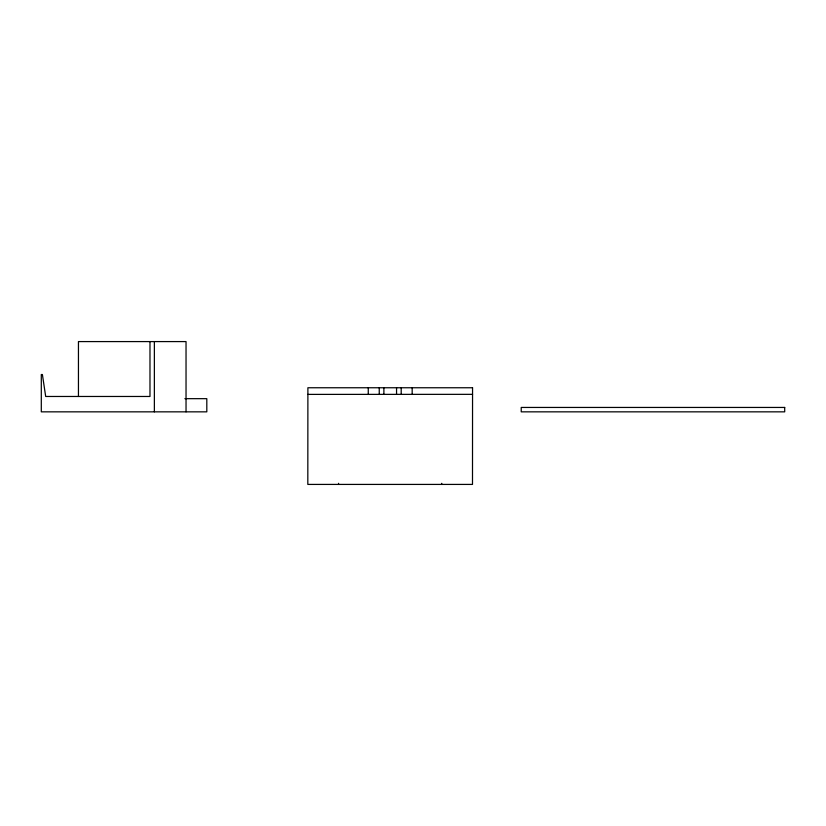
<?xml version="1.0" encoding="UTF-8"?>
<svg xmlns="http://www.w3.org/2000/svg" width="826" height="826" viewBox="0 0 826 826"><rect width="100%" height="100%" fill="white"/><g stroke="black" fill="none" stroke-linecap="round" stroke-linejoin="round"><path stroke-width="1.24" d="M307.819 394.394L472.555 394.343M184.869 398.669L206.81 398.669L206.81 411.844L41.3 411.844L41.3 374.519L42.394 374.519L45.688 396.47L149.981 396.47L149.981 341.582M441.755 483.324L441.755 484.418M412.174 387.755L412.174 394.343M401.199 387.755L401.199 394.343M396.552 387.755L396.552 394.343M383.884 387.755L383.884 394.343M379.248 387.755L379.248 394.343M368.262 387.755L368.262 394.343M338.557 483.324L338.557 484.418M186.036 411.844L186.036 341.582L78.449 341.582L78.449 396.511M154.369 341.582L154.369 411.844M472.555 387.755L307.892 387.755L307.819 484.418L472.493 484.418L472.555 387.755M784.7 407.445L521.227 407.445L521.227 411.844L784.7 411.844L784.7 407.445"/></g></svg>
